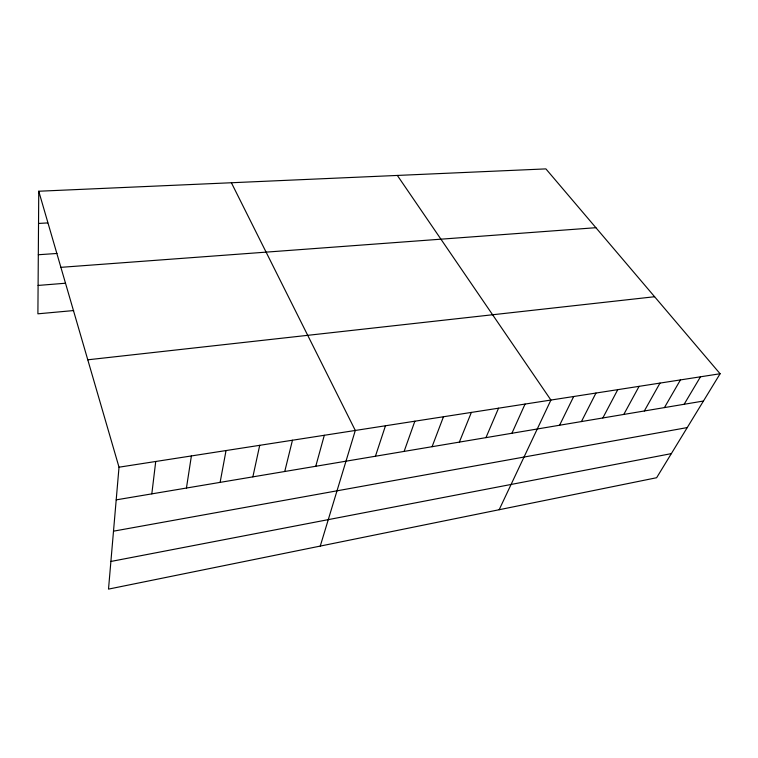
<?xml version="1.0" encoding="UTF-8"?>
<svg xmlns="http://www.w3.org/2000/svg" width="758" height="758" viewBox="0 0 758 758"><rect width="100%" height="100%" fill="white"/><g stroke="black" fill="none" stroke-linecap="round" stroke-linejoin="round"><path stroke-width="1.14" d="M38.753 191.234L119.015 467.193L108.508 589.108L656.627 477.729L720.1 373.751L545.893 168.892L38.753 191.234L37.9 313.821L73.678 310.553M151.818 493.865L155.731 461.48M186.44 488.038L191.395 455.937M220.114 482.372L226.036 450.555M252.869 476.858L259.71 445.316M284.743 471.495L292.455 440.227M315.764 466.274L324.31 435.281M320.255 546.082L355.303 430.459L231.389 182.744M375.428 456.231L385.471 425.769M404.118 451.408L414.853 421.202M432.079 446.699L443.468 416.758M459.357 442.113L471.362 412.418M485.954 437.631L498.546 408.192M511.915 433.263L525.057 404.071M499.162 509.727L550.914 400.053L397.344 175.439M559.584 425.247L573.683 396.51M581.433 421.562L595.959 393.051M602.837 417.961L617.761 389.659M623.787 414.436L639.098 386.343M644.319 410.988L659.991 383.093M664.425 407.596L680.438 379.919M684.133 404.279L700.477 376.802M110.895 561.46L671.342 453.625M113.501 531.178L687.241 427.578M116.201 499.863L703.443 401.029M119.015 467.193L720.1 373.751M87.776 359.804L654.609 296.729M38.099 285.434L65.415 283.236M60.886 267.337L595.902 227.703M38.307 254.745L56.973 253.466M38.525 223.439L47.707 222.918"/></g></svg>
